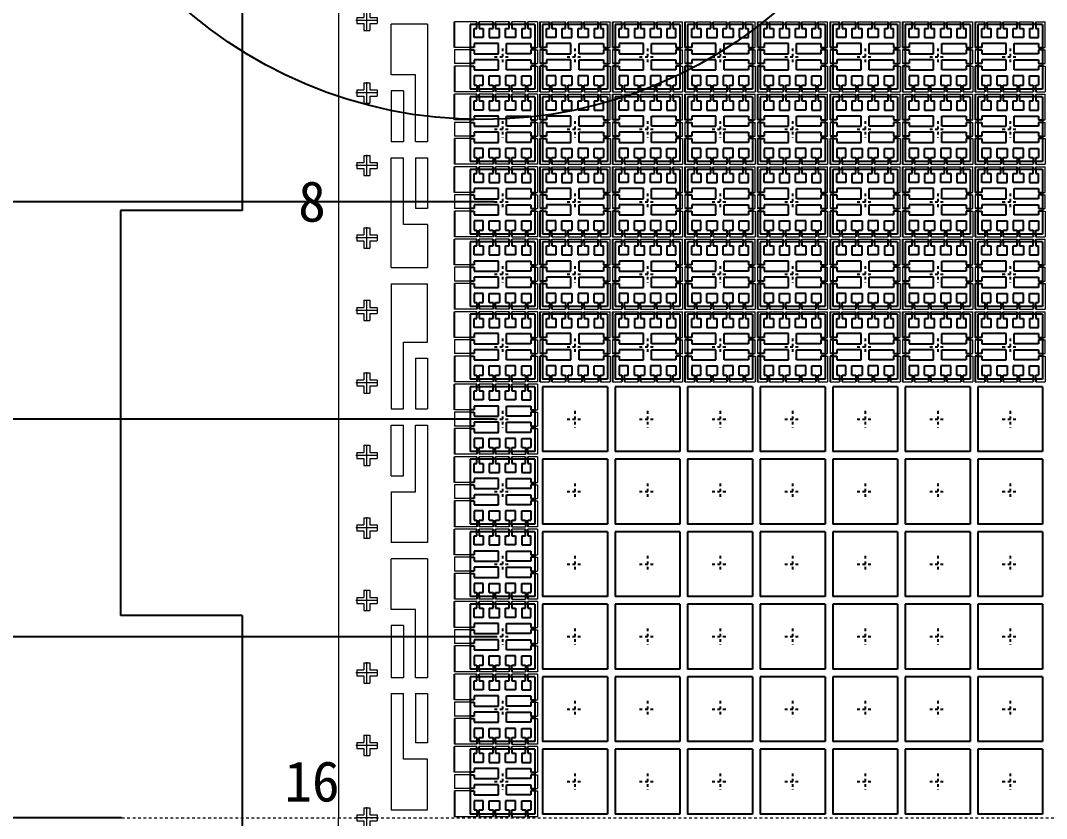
# Model space of a CAD drawing. Extents: x -120 to 253, y -170 to 71.
# Drawn here: x -96.16 to -58.19, y -4.58 to 24.98 of the extents above; entities that cross this region are included whole.
import ezdxf

# ---------------------------------------------------------------- set-up
doc = ezdxf.new("R2010")
doc.units = 0
doc.header["$LTSCALE"] = 0.01
doc.header["$MEASUREMENT"] = 0
doc.linetypes.add('CENTER2', pattern=[1.125, 0.75, -0.125, 0.125, -0.125])
doc.linetypes.add('PHANTOM', pattern=[2.5, 1.25, -0.25, 0.25, -0.25, 0.25, -0.25])
doc.layers.get('0').update_dxf_attribs({"linetype": 'CONTINUOUS', "lineweight": 0})
doc.layers.get('DEFPOINTS').update_dxf_attribs({"linetype": 'CONTINUOUS'})
for name, color, linetype in [('0D', 2, 'CONTINUOUS'), ('PACKAGE', 6, 'CONTINUOUS'), ('PAGE1', 7, 'CONTINUOUS'), ('PATTERNING', 7, 'CONTINUOUS'), ('plating', 1, 'CONTINUOUS'), ('正面', 30, 'CONTINUOUS')]:
    doc.layers.add(name, color=color, linetype=linetype)
doc.layers.add('AM_4', color=3, linetype='CONTINUOUS', lineweight=25)
doc.layers.add('Pkg', color=6, linetype='PHANTOM', lineweight=9)
doc.styles.get("Standard").update_dxf_attribs({"font": ''})
doc.styles.get('STANDARD').set_extended_font_data('SimSun')
doc.dimstyles.new('LF2_A3_1.5X', dxfattribs={"dimtxt": 2.5, "dimasz": 2.5, "dimexe": 0.15, "dimexo": 0.01, "dimgap": 0.5, "dimtad": 1, "dimdec": 4, "dimlfac": 0.666667, "dimzin": 1, "dimdsep": 46, "dimlunit": 6, "dimtxsty": 'STANDARD', "dimcen": 2.5, "dimclrd": 1, "dimclre": 1, "dimclrt": 7, "dimadec": 0, "dimazin": 0, "dimtfac": 1, "dimtdec": 4, "dimtmove": 0, "dimatfit": 3, "dimfxl": 1, "dimtfillclr": 256, "dimtolj": 1, "dimtzin": 0, "dimarcsym": 1})

# ---------------------------------------------------------------- blocks, each defined once
blk = doc.blocks.new('vc')
for p, q in [((-94.993, 191.234), (-94.993, 193.109)), ((-93.643, 193.109), (-93.643, 188.759)), ((-94.093, 191.234), (-94.993, 191.234)), ((-94.093, 188.759), (-94.093, 191.234)), ((-94.543, 190.634), (-94.993, 190.634)), ((-94.543, 185.684), (-94.543, 188.159)), ((-93.643, 186.284), (-94.093, 186.284)), ((-93.643, 185.684), (-94.543, 185.684)), ((-94.993, 183.494), (-94.993, 178.859)), ((-93.643, 181.334), (-93.643, 183.494)), ((-94.543, 178.859), (-94.543, 181.334)), ((-94.543, 181.334), (-93.643, 181.334)), ((-94.093, 180.734), (-93.643, 180.734)), ((-94.093, 175.784), (-94.093, 178.259)), ((-94.993, 176.384), (-94.543, 176.384)), ((-94.993, 175.784), (-94.093, 175.784)), ((-94.993, 171.434), (-94.993, 173.309)), ((-93.643, 173.309), (-93.643, 168.914)), ((-94.093, 171.434), (-94.993, 171.434)), ((-94.093, 168.914), (-94.093, 171.434)), ((-94.543, 170.834), (-94.993, 170.834)), ((-94.993, 168.314), (-94.993, 164.009)), ((-94.543, 165.884), (-94.543, 168.314)), ((-93.643, 166.484), (-94.093, 166.484)), ((-93.643, 165.884), (-94.543, 165.884)), ((-93.643, 164.009), (-93.643, 165.884))]:
    blk.add_line(p, q)
at = {"color": 0}
for p, q in [((-93.643, 193.109), (-94.993, 193.109)), ((-94.993, 190.634), (-94.993, 188.759)), ((-94.543, 190.634), (-94.543, 188.759)), ((-94.993, 188.759), (-94.543, 188.759)), ((-94.093, 188.759), (-93.643, 188.759)), ((-94.993, 188.159), (-94.543, 188.159)), ((-94.993, 184.094), (-94.993, 188.159)), ((-94.093, 188.159), (-93.643, 188.159)), ((-94.093, 188.159), (-94.093, 186.284)), ((-93.643, 188.159), (-93.643, 186.284)), ((-93.643, 185.684), (-93.643, 184.094)), ((-94.993, 184.094), (-93.643, 184.094)), ((-94.993, 183.494), (-93.643, 183.494)), ((-94.093, 180.734), (-94.093, 178.859)), ((-93.643, 180.734), (-93.643, 178.859)), ((-94.993, 178.859), (-94.543, 178.859)), ((-94.093, 178.859), (-93.643, 178.859)), ((-94.993, 178.259), (-94.543, 178.259)), ((-94.993, 176.384), (-94.993, 178.259)), ((-94.543, 176.384), (-94.543, 178.259)), ((-94.093, 178.259), (-93.643, 178.259)), ((-93.643, 178.259), (-93.643, 173.909)), ((-94.993, 175.784), (-94.993, 173.909)), ((-93.643, 173.909), (-94.993, 173.909)), ((-93.643, 173.309), (-94.993, 173.309)), ((-94.993, 170.834), (-94.993, 168.914)), ((-94.543, 170.834), (-94.543, 168.914)), ((-94.993, 168.914), (-94.543, 168.914)), ((-94.093, 168.914), (-93.643, 168.914)), ((-94.993, 168.314), (-94.543, 168.314)), ((-94.093, 168.314), (-93.643, 168.314)), ((-94.093, 168.314), (-94.093, 166.484)), ((-93.643, 168.314), (-93.643, 166.484)), ((-94.993, 164.009), (-93.643, 164.009))]:
    blk.add_line(p, q, dxfattribs=at)
blk = doc.blocks.new('Number2')
at = {"char_height": 1, "width": 2.79448, "attachment_point": 5}
for s, insert in [('8', (-6.111, -10.735)), ('16', (-6.111, -25.055))]:
    blk.add_mtext(s, dxfattribs=dict(at, insert=insert))
blk = doc.blocks.new('SQURE1')
at = {"linetype": 'ByBlock', "lineweight": 0}
for p, q in [((131.348, 271.907), (131.523, 271.907)), ((131.348, 271.907), (131.348, 271.757)), ((131.523, 272.082), (131.523, 271.907)), ((131.523, 272.082), (131.673, 272.082)), ((131.673, 272.082), (131.673, 271.907)), ((131.673, 271.907), (131.848, 271.907)), ((131.348, 271.757), (131.523, 271.757)), ((131.523, 271.757), (131.523, 271.582)), ((131.673, 271.757), (131.848, 271.757)), ((131.673, 271.757), (131.673, 271.582))]:
    blk.add_line(p, q, dxfattribs=at)
for p, q in [((131.848, 271.907), (131.848, 271.757)), ((131.523, 271.582), (131.673, 271.582))]:
    blk.add_line(p, q)
at = {"layer": '0D', "color": 3, "linetype": 'ByBlock', "lineweight": 0}
for p, q in [((131.598, 271.568), (131.598, 272.095)), ((131.868, 271.832), (131.328, 271.832))]:
    blk.add_line(p, q, dxfattribs=at)
blk = doc.blocks.new('ceter')
at = {"color": 1, "linetype": 'CENTER2', "ltscale": 0.05}
for p, q in [((133.753, 275.997), (134.143, 275.997)), ((133.753, 275.997), (134.143, 275.997)), ((133.753, 275.997), (134.143, 275.997)), ((133.753, 275.997), (134.143, 275.997)), ((133.948, 276.199), (133.948, 275.795)), ((133.948, 276.199), (133.948, 275.795)), ((133.948, 276.199), (133.948, 275.795)), ((133.948, 276.199), (133.948, 275.795))]:
    blk.add_line(p, q, dxfattribs=at)
blk = doc.blocks.new('11')
at = {"layer": 'PACKAGE', "color": 0}
for p, q in [((-549.124, -323.329), (-549.124, -324.929)), ((-547.524, -323.329), (-549.124, -323.329)), ((-547.524, -323.329), (-547.524, -324.929)), ((-547.524, -324.929), (-549.124, -324.929))]:
    blk.add_line(p, q, dxfattribs=at)
at = {"layer": 'plating'}
blk.add_blockref('ceter', (-682.272, -600.125), dxfattribs=at)
blk = doc.blocks.new('tie bar-3')
for p, q in [((-0.945, 1.297), (-1.77, 1.297)), ((-0.345, 1.297), (-0.855, 1.297)), ((0.255, 1.297), (-0.255, 1.297)), ((1.297, 1.297), (0.945, 1.297)), ((-1.2, 0.345), (-1.77, 0.345)), ((-1.2, 0.255), (-1.77, 0.255)), ((-1.2, -0.255), (-1.77, -0.255)), ((-1.2, -0.345), (-1.77, -0.345)), ((1.297, -0.345), (1.297, -1.298)), ((-0.945, -1.298), (-1.77, -1.298)), ((-0.345, -1.298), (-0.855, -1.298)), ((0.255, -1.298), (-0.255, -1.298)), ((1.297, -1.298), (0.945, -1.298))]:
    blk.add_line(p, q)
at = {"color": 0}
for p, q in [((0.855, 1.297), (0.345, 1.297)), ((1.297, 1.297), (1.297, 0.345)), ((-1.77, 0.255), (-1.77, -0.255)), ((1.2, 0.345), (1.297, 0.345)), ((1.2, 0.255), (1.297, 0.255)), ((1.297, 0.255), (1.297, -0.255)), ((1.2, -0.255), (1.297, -0.255)), ((1.2, -0.345), (1.297, -0.345)), ((0.345, -1.298), (0.855, -1.298))]:
    blk.add_line(p, q, dxfattribs=at)
at = {"layer": 'PATTERNING'}
for p, q in [((-1.77, 0.345), (-1.77, 1.297)), ((-0.945, 1.2), (-0.945, 1.297)), ((-0.855, 1.2), (-0.855, 1.297)), ((-0.345, 1.2), (-0.345, 1.297)), ((-0.255, 1.2), (-0.255, 1.297)), ((0.255, 1.2), (0.255, 1.297)), ((0.345, 1.2), (0.345, 1.297)), ((0.855, 1.2), (0.855, 1.297)), ((0.945, 1.2), (0.945, 1.297)), ((-1.77, -0.345), (-1.77, -1.298)), ((-0.945, -1.2), (-0.945, -1.298)), ((-0.855, -1.2), (-0.855, -1.298)), ((-0.345, -1.2), (-0.345, -1.298)), ((-0.255, -1.2), (-0.255, -1.298)), ((0.255, -1.2), (0.255, -1.298)), ((0.345, -1.2), (0.345, -1.298)), ((0.855, -1.2), (0.855, -1.298)), ((0.945, -1.2), (0.945, -1.298))]:
    blk.add_line(p, q, dxfattribs=at)
blk = doc.blocks.new('UNIT')
at = {"layer": 'Pkg'}
for p, q in [((-0.8, 0.8), (-0.8, -0.8)), ((0.8, 0.8), (-0.8, 0.8)), ((0.8, 0.8), (0.8, -0.8)), ((0.8, -0.8), (-0.8, -0.8))]:
    blk.add_line(p, q, dxfattribs=at)
at = {"layer": '正面', "color": 0}
for p, q in [((-0.63, 0.7), (-0.63, 0.8)), ((-0.57, 0.8), (-0.57, 0.7)), ((-0.23, 0.7), (-0.23, 0.8)), ((-0.17, 0.8), (-0.17, 0.7)), ((0.17, 0.7), (0.17, 0.8)), ((0.23, 0.8), (0.23, 0.7)), ((0.57, 0.7), (0.57, 0.8)), ((0.63, 0.8), (0.63, 0.7)), ((-0.7, 0.475), (-0.7, 0.7)), ((-0.475, 0.7), (-0.475, 0.475)), ((-0.325, 0.7), (-0.325, 0.475)), ((-0.075, 0.475), (-0.075, 0.7)), ((0.075, 0.475), (0.075, 0.7)), ((0.325, 0.7), (0.325, 0.475)), ((0.475, 0.7), (0.475, 0.475)), ((0.7, 0.475), (0.7, 0.7)), ((-0.475, 0.475), (-0.7, 0.475)), ((-0.1, 0.325), (-0.7, 0.325)), ((-0.325, 0.475), (-0.075, 0.475)), ((-0.1, 0.075), (-0.1, 0.325)), ((0.325, 0.475), (0.075, 0.475)), ((0.1, 0.075), (0.1, 0.325)), ((0.1, 0.325), (0.7, 0.325)), ((0.475, 0.475), (0.7, 0.475)), ((-0.7, 0.23), (-0.8, 0.23)), ((-0.8, 0.17), (-0.7, 0.17)), ((-0.7, 0.075), (-0.1, 0.075)), ((0.7, 0.075), (0.1, 0.075)), ((0.7, 0.23), (0.8, 0.23)), ((0.8, 0.17), (0.7, 0.17)), ((-0.7, -0.17), (-0.8, -0.17)), ((-0.8, -0.23), (-0.7, -0.23)), ((-0.1, -0.075), (-0.7, -0.075)), ((-0.1, -0.325), (-0.1, -0.075)), ((0.1, -0.325), (0.1, -0.075)), ((0.1, -0.075), (0.7, -0.075)), ((0.7, -0.17), (0.8, -0.17)), ((0.8, -0.23), (0.7, -0.23)), ((-0.7, -0.325), (-0.1, -0.325)), ((-0.475, -0.475), (-0.7, -0.475)), ((-0.7, -0.475), (-0.7, -0.7)), ((-0.475, -0.7), (-0.475, -0.475)), ((-0.325, -0.7), (-0.325, -0.475)), ((-0.325, -0.475), (-0.075, -0.475)), ((-0.075, -0.475), (-0.075, -0.7)), ((0.325, -0.475), (0.075, -0.475)), ((0.075, -0.475), (0.075, -0.7)), ((0.7, -0.325), (0.1, -0.325)), ((0.325, -0.7), (0.325, -0.475)), ((0.475, -0.7), (0.475, -0.475)), ((0.475, -0.475), (0.7, -0.475)), ((0.7, -0.475), (0.7, -0.7)), ((-0.63, -0.7), (-0.63, -0.8)), ((-0.57, -0.8), (-0.57, -0.7)), ((-0.23, -0.7), (-0.23, -0.8)), ((-0.17, -0.8), (-0.17, -0.7)), ((0.17, -0.7), (0.17, -0.8)), ((0.23, -0.8), (0.23, -0.7)), ((0.57, -0.7), (0.57, -0.8)), ((0.63, -0.8), (0.63, -0.7))]:
    blk.add_line(p, q, dxfattribs=at)
at = {"layer": '正面', "color": 0, "ltscale": 0.02}
for points in [[(-0.7, 0.7), (-0.63, 0.7)], [(-0.57, 0.7), (-0.475, 0.7)], [(-0.325, 0.7), (-0.23, 0.7)], [(-0.17, 0.7), (-0.075, 0.7)], [(0.075, 0.7), (0.17, 0.7)], [(0.23, 0.7), (0.325, 0.7)], [(0.475, 0.7), (0.57, 0.7)], [(0.63, 0.7), (0.7, 0.7)], [(-0.7, 0.325), (-0.7, 0.23)], [(0.7, 0.325), (0.7, 0.23)], [(-0.7, 0.17), (-0.7, 0.075)], [(0.7, 0.17), (0.7, 0.075)], [(-0.7, -0.075), (-0.7, -0.17)], [(-0.7, -0.23), (-0.7, -0.325)], [(0.7, -0.075), (0.7, -0.17)], [(0.7, -0.23), (0.7, -0.325)], [(-0.7, -0.7), (-0.63, -0.7)], [(-0.57, -0.7), (-0.475, -0.7)], [(-0.325, -0.7), (-0.23, -0.7)], [(-0.17, -0.7), (-0.075, -0.7)], [(0.075, -0.7), (0.17, -0.7)], [(0.23, -0.7), (0.325, -0.7)], [(0.475, -0.7), (0.57, -0.7)], [(0.63, -0.7), (0.7, -0.7)]]:
    blk.add_lwpolyline(points, dxfattribs=at)
blk = doc.blocks.new('tie bar-4')
for p, q in [((-1.298, 1.297), (-0.945, 1.297)), ((-0.855, 1.297), (-0.345, 1.297)), ((0.345, 1.297), (0.855, 1.297)), ((0.945, 1.297), (1.297, 1.297)), ((1.297, -0.345), (1.297, -1.298)), ((-1.298, -1.298), (-0.945, -1.298)), ((-0.855, -1.298), (-0.345, -1.298)), ((-0.255, -1.298), (0.255, -1.298)), ((0.945, -1.298), (1.297, -1.298))]:
    blk.add_line(p, q)
at = {"color": 0}
for p, q in [((-0.255, 1.297), (0.255, 1.297)), ((1.297, 0.345), (1.297, 1.297)), ((-1.298, 0.255), (-1.298, -0.255)), ((1.2, 0.345), (1.297, 0.345)), ((1.2, 0.255), (1.297, 0.255)), ((1.297, -0.255), (1.297, 0.255)), ((1.2, -0.255), (1.297, -0.255)), ((1.2, -0.345), (1.297, -0.345)), ((0.345, -1.298), (0.855, -1.298))]:
    blk.add_line(p, q, dxfattribs=at)
at = {"layer": 'PATTERNING'}
for p, q in [((-1.298, 1.297), (-1.298, 0.345)), ((-0.945, 1.2), (-0.945, 1.297)), ((-0.855, 1.2), (-0.855, 1.297)), ((-0.345, 1.2), (-0.345, 1.297)), ((-0.255, 1.2), (-0.255, 1.297)), ((0.255, 1.2), (0.255, 1.297)), ((0.345, 1.2), (0.345, 1.297)), ((0.855, 1.2), (0.855, 1.297)), ((0.945, 1.2), (0.945, 1.297)), ((-1.2, 0.345), (-1.298, 0.345)), ((-1.2, 0.255), (-1.298, 0.255)), ((-1.2, -0.255), (-1.298, -0.255)), ((-1.2, -0.345), (-1.298, -0.345)), ((-1.298, -0.345), (-1.298, -1.298)), ((-0.945, -1.2), (-0.945, -1.298)), ((-0.855, -1.2), (-0.855, -1.298)), ((-0.345, -1.2), (-0.345, -1.298)), ((-0.255, -1.2), (-0.255, -1.298)), ((0.255, -1.2), (0.255, -1.298)), ((0.345, -1.2), (0.345, -1.298)), ((0.855, -1.2), (0.855, -1.298)), ((0.945, -1.2), (0.945, -1.298))]:
    blk.add_line(p, q, dxfattribs=at)
blk = doc.blocks.new('*D42')
at = {"color": 1, "lineweight": -2, "transparency": 16777216}
blk.add_line((-879.329, -1243.494), (-900.659, -1243.494), dxfattribs=at)
at = {"layer": 'DEFPOINTS', "color": 0, "transparency": 16777216}
for p in [(-889.782, -1243.494), (-879.319, -1243.494), (-781.998, -1243.494)]:
    blk.add_point(p, dxfattribs=at)
at = {"color": 7, "transparency": 16777216, "insert": (-895.471, -1241.744), "char_height": 2.5, "attachment_point": 5}
blk.add_mtext('\\A1;0.0000', dxfattribs=at)
blk = doc.blocks.new('*D43')
at = {"color": 1, "lineweight": -2, "transparency": 16777216}
blk.add_line((-867.013, -1200.107), (-902.397, -1200.107), dxfattribs=at)
at = {"layer": 'DEFPOINTS', "color": 0, "transparency": 16777216}
for p in [(-889.746, -1200.107), (-867.003, -1200.107), (-781.998, -1243.494)]:
    blk.add_point(p, dxfattribs=at)
at = {"color": 7, "transparency": 16777216, "insert": (-896.321, -1198.357), "char_height": 2.5, "attachment_point": 5}
blk.add_mtext('\\A1;28.9250', dxfattribs=at)
blk = doc.blocks.new('*D44')
at = {"color": 1, "lineweight": -2, "transparency": 16777216}
for p, q in [((-884.746, -1196.313), (-902.397, -1196.313)), ((-879.746, -1199.079), (-884.746, -1196.313)), ((-867.606, -1199.079), (-879.746, -1199.079))]:
    blk.add_line(p, q, dxfattribs=at)
at = {"layer": 'DEFPOINTS', "color": 0, "transparency": 16777216}
for p in [(-889.746, -1196.313), (-867.596, -1199.079), (-781.998, -1243.494)]:
    blk.add_point(p, dxfattribs=at)
at = {"color": 7, "transparency": 16777216, "insert": (-896.321, -1194.563), "char_height": 2.5, "attachment_point": 5}
blk.add_mtext('\\A1;29.6100', dxfattribs=at)
blk = doc.blocks.new('*D45')
at = {"color": 1, "lineweight": -2, "transparency": 16777216}
for p, q in [((-879.746, -1201.877), (-884.746, -1203.627)), ((-865.536, -1201.877), (-879.746, -1201.877)), ((-884.746, -1203.627), (-902.397, -1203.627))]:
    blk.add_line(p, q, dxfattribs=at)
at = {"layer": 'DEFPOINTS', "color": 0, "transparency": 16777216}
for p in [(-865.526, -1201.877), (-889.746, -1203.627), (-781.998, -1243.494)]:
    blk.add_point(p, dxfattribs=at)
at = {"color": 7, "transparency": 16777216, "insert": (-896.321, -1201.877), "char_height": 2.5, "attachment_point": 5}
blk.add_mtext('\\A1;27.7450', dxfattribs=at)
blk = doc.blocks.new('*D46')
at = {"color": 1, "lineweight": -2, "transparency": 16777216}
for p, q in [((-863.483, -1186.031), (-863.483, -1168.408)), ((-865.233, -1191.031), (-863.483, -1186.031)), ((-865.233, -1201.564), (-865.233, -1191.031))]:
    blk.add_line(p, q, dxfattribs=at)
at = {"layer": 'DEFPOINTS', "color": 0, "transparency": 16777216}
for p in [(-863.483, -1181.031), (-865.233, -1201.574), (-781.998, -1243.494)]:
    blk.add_point(p, dxfattribs=at)
at = {"color": 7, "transparency": 16777216, "insert": (-865.233, -1174.47), "char_height": 2.5, "attachment_point": 5, "rotation": 90}
blk.add_mtext('\\A1;55.4900', dxfattribs=at)
blk = doc.blocks.new('*D47')
at = {"color": 1, "lineweight": -2, "transparency": 16777216}
for p, q in [((-868.676, -1186.031), (-868.676, -1168.408)), ((-867.003, -1191.031), (-868.676, -1186.031)), ((-867.003, -1200.097), (-867.003, -1191.031))]:
    blk.add_line(p, q, dxfattribs=at)
at = {"layer": 'DEFPOINTS', "color": 0, "transparency": 16777216}
for p in [(-868.676, -1181.031), (-867.003, -1200.107), (-781.998, -1243.494)]:
    blk.add_point(p, dxfattribs=at)
at = {"color": 7, "transparency": 16777216, "insert": (-870.426, -1174.47), "char_height": 2.5, "attachment_point": 5, "rotation": 90}
blk.add_mtext('\\A1;56.6700', dxfattribs=at)
blk = doc.blocks.new('*D48')
at = {"color": 1, "lineweight": -2, "transparency": 16777216}
for p, q in [((-874.259, -1186.031), (-874.259, -1168.408)), ((-868.001, -1191.031), (-874.259, -1186.031)), ((-868.001, -1197.719), (-868.001, -1191.031))]:
    blk.add_line(p, q, dxfattribs=at)
at = {"layer": 'DEFPOINTS', "color": 0, "transparency": 16777216}
for p in [(-874.259, -1181.031), (-868.001, -1197.729), (-781.998, -1243.494)]:
    blk.add_point(p, dxfattribs=at)
at = {"color": 7, "transparency": 16777216, "insert": (-876.009, -1174.47), "char_height": 2.5, "attachment_point": 5, "rotation": 90}
blk.add_mtext('\\A1;57.3350', dxfattribs=at)
blk = doc.blocks.new('*D50')
at = {"color": 1, "lineweight": -2, "transparency": 16777216}
blk.add_line((-865.536, -1236.782), (-900.665, -1236.782), dxfattribs=at)
at = {"layer": 'DEFPOINTS', "color": 0, "transparency": 16777216}
for p in [(-889.746, -1236.782), (-865.526, -1236.782), (-781.998, -1243.494)]:
    blk.add_point(p, dxfattribs=at)
at = {"color": 7, "transparency": 16777216, "insert": (-895.456, -1235.032), "char_height": 2.5, "attachment_point": 5}
blk.add_mtext('\\A1;4.4750', dxfattribs=at)
blk = doc.blocks.new('*D51')
at = {"color": 1, "lineweight": -2, "transparency": 16777216}
blk.add_line((-865.536, -1228.727), (-900.637, -1228.727), dxfattribs=at)
at = {"layer": 'DEFPOINTS', "color": 0, "transparency": 16777216}
for p in [(-889.746, -1228.727), (-865.526, -1228.727), (-781.998, -1243.494)]:
    blk.add_point(p, dxfattribs=at)
at = {"color": 7, "transparency": 16777216, "insert": (-895.442, -1226.977), "char_height": 2.5, "attachment_point": 5}
blk.add_mtext('\\A1;9.8450', dxfattribs=at)
blk = doc.blocks.new('*D52')
at = {"color": 1, "lineweight": -2, "transparency": 16777216}
blk.add_line((-865.536, -1220.672), (-902.097, -1220.672), dxfattribs=at)
at = {"layer": 'DEFPOINTS', "color": 0, "transparency": 16777216}
for p in [(-889.67, -1220.672), (-865.526, -1220.672), (-781.998, -1243.494)]:
    blk.add_point(p, dxfattribs=at)
at = {"color": 7, "transparency": 16777216, "insert": (-896.133, -1218.922), "char_height": 2.5, "attachment_point": 5}
blk.add_mtext('\\A1;15.2150', dxfattribs=at)
blk = doc.blocks.new('*D53')
at = {"color": 1, "lineweight": -2, "transparency": 16777216}
blk.add_line((-865.536, -1212.617), (-902.397, -1212.617), dxfattribs=at)
at = {"layer": 'DEFPOINTS', "color": 0, "transparency": 16777216}
for p in [(-889.746, -1212.617), (-865.526, -1212.617), (-781.998, -1243.494)]:
    blk.add_point(p, dxfattribs=at)
at = {"color": 7, "transparency": 16777216, "insert": (-896.321, -1210.867), "char_height": 2.5, "attachment_point": 5}
blk.add_mtext('\\A1;20.5850', dxfattribs=at)
blk = doc.blocks.new('*D54')
at = {"color": 1, "lineweight": -2, "transparency": 16777216}
blk.add_line((-865.536, -1207.247), (-902.397, -1207.247), dxfattribs=at)
at = {"layer": 'DEFPOINTS', "color": 0, "transparency": 16777216}
for p in [(-889.746, -1207.247), (-865.526, -1207.247), (-781.998, -1243.494)]:
    blk.add_point(p, dxfattribs=at)
at = {"color": 7, "transparency": 16777216, "insert": (-896.321, -1205.497), "char_height": 2.5, "attachment_point": 5}
blk.add_mtext('\\A1;24.1650', dxfattribs=at)
blk = doc.blocks.new('*D55')
at = {"color": 1, "lineweight": -2, "transparency": 16777216}
blk.add_line((-857.178, -1201.564), (-857.178, -1168.408), dxfattribs=at)
at = {"layer": 'DEFPOINTS', "color": 0, "transparency": 16777216}
for p in [(-857.178, -1181.031), (-857.178, -1201.574), (-781.998, -1243.494)]:
    blk.add_point(p, dxfattribs=at)
at = {"color": 7, "transparency": 16777216, "insert": (-858.928, -1174.47), "char_height": 2.5, "attachment_point": 5, "rotation": 90}
blk.add_mtext('\\A1;50.1200', dxfattribs=at)
blk = doc.blocks.new('*D56')
at = {"color": 1, "lineweight": -2, "transparency": 16777216}
blk.add_line((-849.123, -1201.564), (-849.123, -1168.325), dxfattribs=at)
at = {"layer": 'DEFPOINTS', "color": 0, "transparency": 16777216}
for p in [(-849.123, -1181.031), (-849.123, -1201.574), (-781.998, -1243.494)]:
    blk.add_point(p, dxfattribs=at)
at = {"color": 7, "transparency": 16777216, "insert": (-850.873, -1174.428), "char_height": 2.5, "attachment_point": 5, "rotation": 90}
blk.add_mtext('\\A1;44.7500', dxfattribs=at)
blk = doc.blocks.new('*D73')
at = {"color": 1, "lineweight": -2, "transparency": 16777216}
blk.add_line((-867.904, -1293.612), (-902.369, -1293.612), dxfattribs=at)
at = {"layer": 'DEFPOINTS', "color": 0, "transparency": 16777216}
for p in [(-781.998, -1243.494), (-889.746, -1293.612), (-867.894, -1293.612)]:
    blk.add_point(p, dxfattribs=at)
at = {"color": 7, "transparency": 16777216, "insert": (-896.307, -1291.862), "char_height": 2.5, "attachment_point": 5}
blk.add_mtext('\\A1;33.4120', dxfattribs=at)

msp = doc.modelspace()

# ---------------------------------------------------------------- linework, layer by layer
at = {"color": 5}
for p in [(-84.39336, 40.38577), (-84.39336, -49.49423)]:
    msp.add_line(p, (-84.38952, -4.55423), dxfattribs=at)
at = {"color": 3, "linetype": 'CENTER2'}
msp.add_line((-92.41111, -4.55423), (99.51448, -4.55423), dxfattribs=at)
at = {"layer": 'AM_4'}
msp.add_circle((-79.0825, 38.11383), 16.80271, dxfattribs=at)
at = {"layer": 'PAGE1'}
for p, q in [((-87.9625, 32.94577), (-87.9625, 17.94577)), ((-92.4625, 17.94577), (-92.4625, 2.94577)), ((-87.9625, 17.94577), (-92.4625, 17.94577)), ((-87.9625, 2.94577), (-92.4625, 2.94577)), ((-87.9625, 2.94577), (-87.9625, -12.05423))]:
    msp.add_line(p, q, dxfattribs=at)

# ---------------------------------------------------------------- block references
for name, p in [('vc', (12.55051, -168.26372)), ('tie bar-3', (-78.325, 23.63827)), ('tie bar-4', (-75.64, 23.63827)), ('tie bar-4', (-72.955, 23.63827)), ('tie bar-4', (-70.27, 23.63827)), ('tie bar-4', (-67.585, 23.63827)), ('tie bar-4', (-64.9, 23.63827)), ('tie bar-4', (-62.215, 23.63827)), ('tie bar-4', (-59.53, 23.63827)), ('tie bar-3', (-78.325, 20.95327)), ('tie bar-4', (-75.64, 20.95327)), ('tie bar-4', (-72.955, 20.95327)), ('tie bar-4', (-70.27, 20.95327)), ('tie bar-4', (-67.585, 20.95327)), ('tie bar-4', (-64.9, 20.95327)), ('tie bar-4', (-62.215, 20.95327)), ('tie bar-4', (-59.53, 20.95327)), ('tie bar-3', (-78.325, 18.26827)), ('tie bar-4', (-75.64, 18.26827)), ('tie bar-4', (-72.955, 18.26827)), ('tie bar-4', (-70.27, 18.26827)), ('tie bar-4', (-67.585, 18.26827)), ('tie bar-4', (-64.9, 18.26827)), ('tie bar-4', (-62.215, 18.26827)), ('tie bar-4', (-59.53, 18.26827)), ('tie bar-3', (-78.325, 15.58327)), ('tie bar-4', (-75.64, 15.58327)), ('tie bar-4', (-72.955, 15.58327)), ('tie bar-4', (-70.27, 15.58327)), ('tie bar-4', (-67.585, 15.58327)), ('tie bar-4', (-64.9, 15.58327)), ('tie bar-4', (-62.215, 15.58327)), ('tie bar-4', (-59.53, 15.58327)), ('tie bar-3', (-78.325, 12.89827)), ('tie bar-4', (-75.64, 12.89827)), ('tie bar-4', (-72.955, 12.89827)), ('tie bar-4', (-70.27, 12.89827)), ('tie bar-4', (-67.585, 12.89827)), ('tie bar-4', (-64.9, 12.89827)), ('tie bar-4', (-62.215, 12.89827)), ('tie bar-4', (-59.53, 12.89827)), ('tie bar-3', (-78.325, 10.21327)), ('tie bar-3', (-78.325, 7.52827)), ('tie bar-3', (-78.325, 4.84327)), ('tie bar-3', (-78.325, 2.15827)), ('tie bar-3', (-78.325, -0.52673)), ('tie bar-3', (-78.325, -3.21173))]:
    msp.add_blockref(name, p)
at = {"xscale": 1.5, "yscale": 1.5, "zscale": 1.5}
for name, p in [('Number2', (-76.20691, 34.37077)), ('SQURE1', (-280.73969, -382.76664)), ('11', (744.16149, 509.8315)), ('11', (746.84649, 509.8315)), ('11', (749.53149, 509.8315)), ('11', (752.21649, 509.8315)), ('11', (754.90149, 509.8315)), ('11', (757.58649, 509.8315)), ('11', (760.27149, 509.8315)), ('11', (762.95649, 509.8315)), ('SQURE1', (-280.73969, -385.45164)), ('11', (744.16149, 507.1465)), ('11', (746.84649, 507.1465)), ('11', (749.53149, 507.1465)), ('11', (752.21649, 507.1465)), ('11', (754.90149, 507.1465)), ('11', (757.58649, 507.1465)), ('11', (760.27149, 507.1465)), ('11', (762.95649, 507.1465)), ('SQURE1', (-280.73969, -388.13664)), ('11', (744.16149, 504.4615)), ('11', (746.84649, 504.4615)), ('11', (749.53149, 504.4615)), ('11', (752.21649, 504.4615)), ('11', (754.90149, 504.4615)), ('11', (757.58649, 504.4615)), ('11', (760.27149, 504.4615)), ('11', (762.95649, 504.4615)), ('SQURE1', (-280.73969, -390.82164)), ('11', (744.16149, 501.7765)), ('11', (746.84649, 501.7765)), ('11', (749.53149, 501.7765)), ('11', (752.21649, 501.7765)), ('11', (754.90149, 501.7765)), ('11', (757.58649, 501.7765)), ('11', (760.27149, 501.7765)), ('11', (762.95649, 501.7765)), ('SQURE1', (-280.73969, -393.50664)), ('11', (744.16149, 499.0915)), ('11', (746.84649, 499.0915)), ('11', (749.53149, 499.0915)), ('11', (752.21649, 499.0915)), ('11', (754.90149, 499.0915)), ('11', (757.58649, 499.0915)), ('11', (760.27149, 499.0915)), ('11', (762.95649, 499.0915)), ('SQURE1', (-280.73969, -396.19164)), ('11', (744.16149, 496.4065)), ('11', (746.84649, 496.4065)), ('11', (749.53149, 496.4065)), ('11', (752.21649, 496.4065)), ('11', (754.90149, 496.4065)), ('11', (757.58649, 496.4065)), ('11', (760.27149, 496.4065)), ('11', (762.95649, 496.4065)), ('SQURE1', (-280.73969, -398.87664)), ('11', (744.16149, 493.7215)), ('11', (746.84649, 493.7215)), ('11', (749.53149, 493.7215)), ('11', (752.21649, 493.7215)), ('11', (754.90149, 493.7215)), ('11', (757.58649, 493.7215)), ('11', (760.27149, 493.7215)), ('11', (762.95649, 493.7215)), ('SQURE1', (-280.73969, -401.56164)), ('11', (744.16149, 491.0365)), ('11', (746.84649, 491.0365)), ('11', (749.53149, 491.0365)), ('11', (752.21649, 491.0365)), ('11', (754.90149, 491.0365)), ('11', (757.58649, 491.0365)), ('11', (760.27149, 491.0365)), ('11', (762.95649, 491.0365)), ('SQURE1', (-280.73969, -404.24664)), ('11', (744.16149, 488.3515)), ('11', (746.84649, 488.3515)), ('11', (749.53149, 488.3515)), ('11', (752.21649, 488.3515)), ('11', (754.90149, 488.3515)), ('11', (757.58649, 488.3515)), ('11', (760.27149, 488.3515)), ('11', (762.95649, 488.3515)), ('SQURE1', (-280.73969, -406.93164)), ('11', (744.16149, 485.6665)), ('11', (746.84649, 485.6665)), ('11', (749.53149, 485.6665)), ('11', (752.21649, 485.6665)), ('11', (754.90149, 485.6665)), ('11', (757.58649, 485.6665)), ('11', (760.27149, 485.6665)), ('11', (762.95649, 485.6665)), ('SQURE1', (-280.73969, -409.61664)), ('11', (744.16149, 482.9815)), ('11', (746.84649, 482.9815)), ('11', (749.53149, 482.9815)), ('11', (752.21649, 482.9815)), ('11', (754.90149, 482.9815)), ('11', (757.58649, 482.9815)), ('11', (760.27149, 482.9815)), ('11', (762.95649, 482.9815)), ('SQURE1', (-280.73969, -412.30164))]:
    msp.add_blockref(name, p, dxfattribs=at)
at = {"layer": 'PATTERNING', "xscale": 1.5, "yscale": 1.5, "zscale": 1.5}
for p in [(-78.325, 23.63827), (-75.64, 23.63827), (-72.955, 23.63827), (-70.27, 23.63827), (-67.585, 23.63827), (-64.9, 23.63827), (-62.215, 23.63827), (-59.53, 23.63827), (-78.325, 20.95327), (-75.64, 20.95327), (-72.955, 20.95327), (-70.27, 20.95327), (-67.585, 20.95327), (-64.9, 20.95327), (-62.215, 20.95327), (-59.53, 20.95327), (-78.325, 18.26827), (-75.64, 18.26827), (-72.955, 18.26827), (-70.27, 18.26827), (-67.585, 18.26827), (-64.9, 18.26827), (-62.215, 18.26827), (-59.53, 18.26827), (-78.325, 15.58327), (-75.64, 15.58327), (-72.955, 15.58327), (-70.27, 15.58327), (-67.585, 15.58327), (-64.9, 15.58327), (-62.215, 15.58327), (-59.53, 15.58327), (-78.325, 12.89827), (-75.64, 12.89827), (-72.955, 12.89827), (-70.27, 12.89827), (-67.585, 12.89827), (-64.9, 12.89827), (-62.215, 12.89827), (-59.53, 12.89827), (-78.325, 10.21327), (-78.325, 7.52827), (-78.325, 4.84327), (-78.325, 2.15827), (-78.325, -0.52673), (-78.325, -3.21173)]:
    msp.add_blockref('UNIT', p, dxfattribs=at)

# ---------------------------------------------------------------- dimensions: what is measured, and where the dimension line sits
at = {"color": 0}
for feature_location, offset, dtype, origin, picture, middle, set_off in [((-62.215, 37.36612), (0, 20.54279), 1, (4.91, -4.55423), '*D56', (-63.965, 64.51226), (786.90821, 1238.94015)), ((-81.0925, 41.21077), (-6.25839, 16.69814), 1, (4.91, -4.55423), '*D48', (-89.10089, 64.47036), (786.90821, 1238.94015)), ((-80.095, 38.83327), (-1.67324, 19.07565), 1, (4.91, -4.55423), '*D47', (-83.51823, 64.47036), (786.90821, 1238.94015)), ((-78.325, 37.36612), (1.75, 20.54279), 1, (4.91, -4.55423), '*D46', (-78.325, 64.47036), (786.90821, 1238.94015)), ((-70.27, 37.36612), (0, 20.54279), 1, (4.91, -4.55423), '*D55', (-72.02, 64.47036), (786.90821, 1238.94015)), ((-80.6875, 39.86077), (-22.15033, 2.76686), 0, (4.91, -4.55423), '*D44', (-109.41325, 44.37762), (786.90821, 1238.94015)), ((-80.095, 38.83327), (-22.74283, 0), 0, (4.91, -4.55423), '*D43', (-109.41325, 40.58327), (786.90821, 1238.94015)), ((-78.6176, 37.06327), (-24.22023, -1.75), 0, (4.91, -4.55423), '*D45', (-109.41325, 37.06327), (786.90821, 1238.94015)), ((-78.6176, 31.69327), (-24.22023, 0), 0, (4.91, -4.55423), '*D54', (-109.41325, 33.44327), (786.90821, 1238.94015)), ((-78.6176, 26.32327), (-24.22023, 0), 0, (4.91, -4.55423), '*D53', (-109.41325, 28.07327), (786.90821, 1238.94015)), ((-78.6176, 18.26827), (-24.14386, 0), 0, (4.91, -4.55423), '*D52', (-109.22515, 20.01827), (786.90821, 1238.94015)), ((-78.6176, 10.21327), (-24.22023, 0), 0, (4.91, -4.55423), '*D51', (-108.53336, 11.96327), (786.90821, 1238.94015)), ((-78.6176, 2.15827), (-24.22023, 0), 0, (4.91, -4.55423), '*D50', (-108.54733, 3.90827), (786.90821, 1238.94015)), ((-92.4111093724, -4.5542333888), (-10.4630240153, 0), 0, (4.9100017009, -4.5542333888), '*D42', (-108.5626808737, -2.8042333888), (786.9082091725, 1238.9401481609))]:
    dim = msp.add_ordinate_dim(feature_location=feature_location, offset=offset, dtype=dtype, origin=origin, dimstyle='LF2_A3_1.5X', dxfattribs=at)
    dim.commit()
    dim.dimension.update_dxf_attribs({"geometry": picture, "text_midpoint": middle, "insert": set_off})
dim = msp.add_ordinate_dim(feature_location=(-80.98584, -54.67223), offset=(-21.85199, 0), dtype=0, origin=(4.91, -4.55423), dimstyle='LF2_A3_1.5X', override={"dimtmove": 1}, dxfattribs=at)
dim.commit()
dim.dimension.update_dxf_attribs({"geometry": '*D73', "text_midpoint": (-109.39928, -52.92223), "insert": (786.90821, 1238.94015)})

doc.saveas('drawing.dxf')
